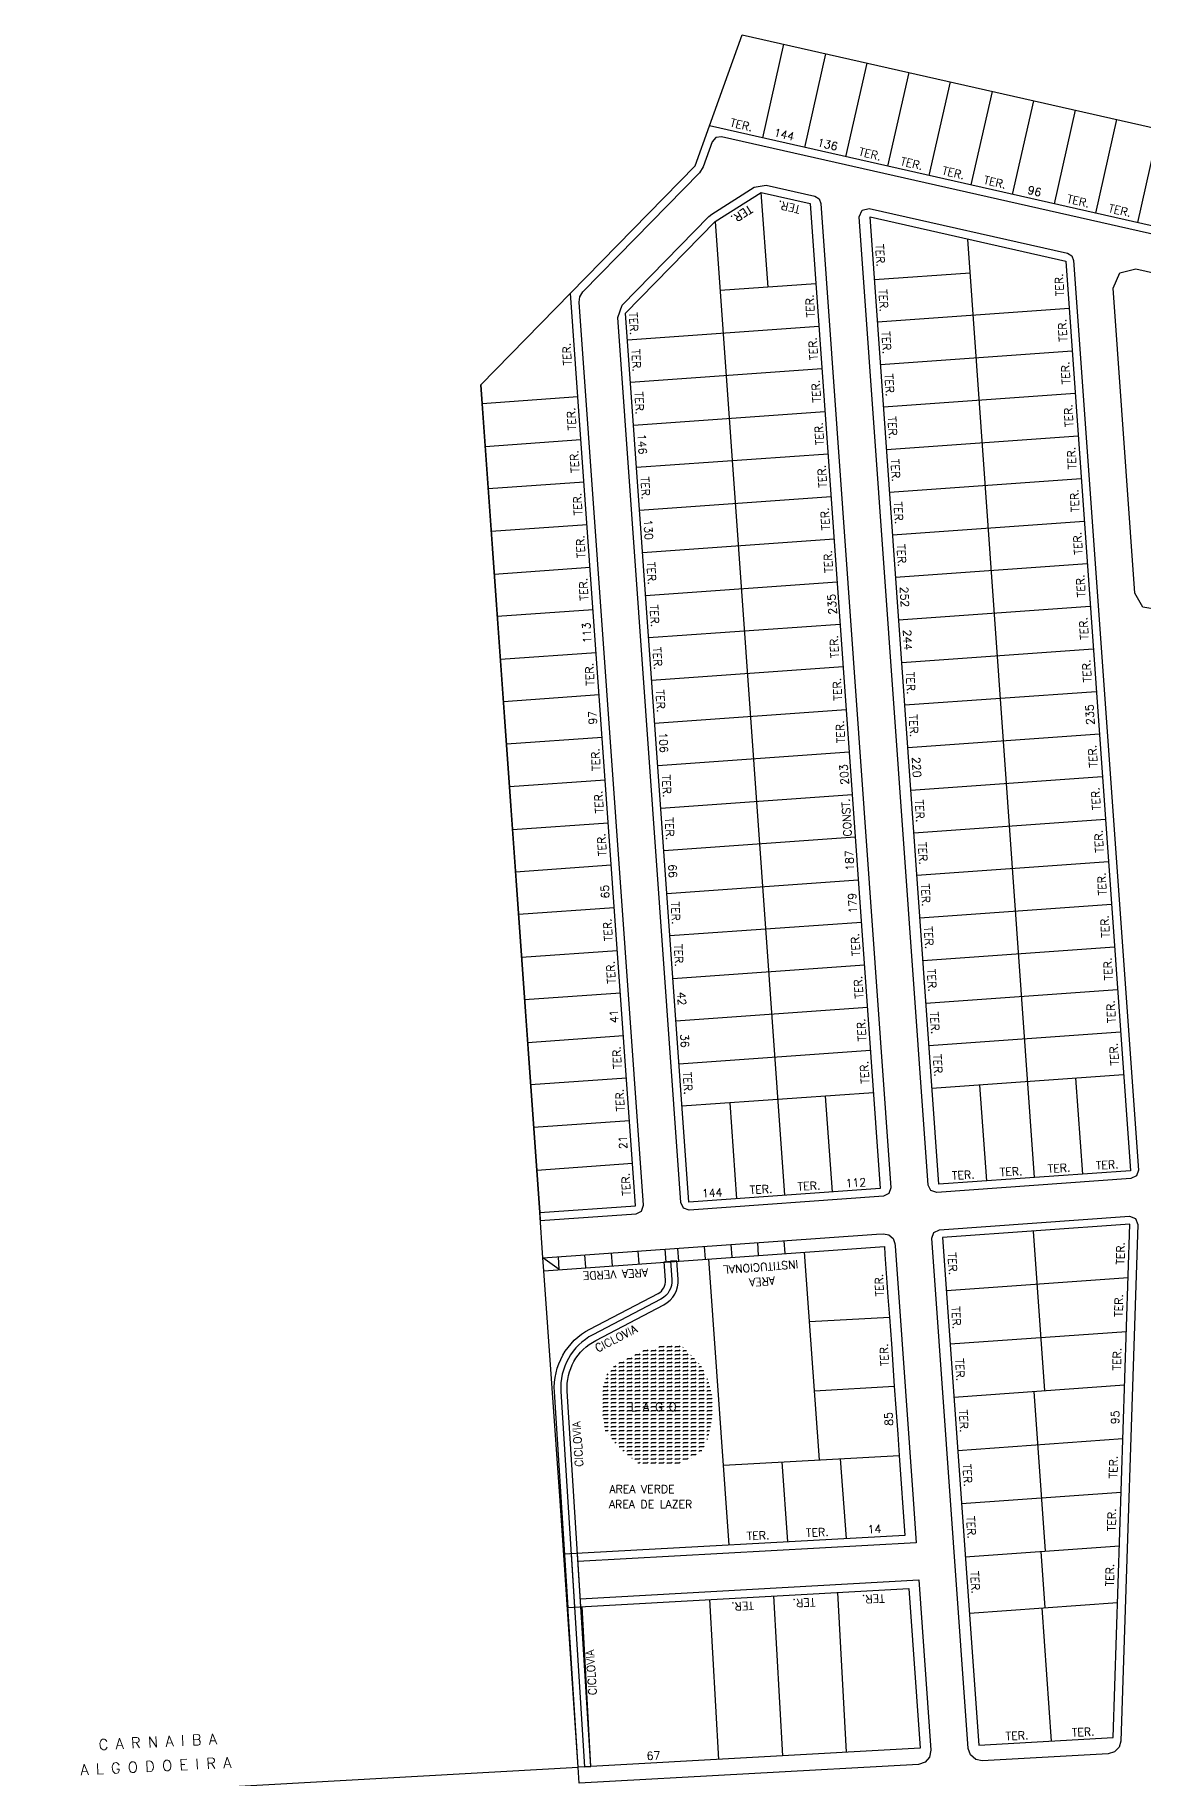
# Model space of a CAD drawing. Extents: x 714896 to 749292, y 8417558 to 8447149.
# Drawn here: x 739673.9 to 739881.7, y 8427999.9 to 8428326.6 of the extents above; entities that cross this region are included whole.
import ezdxf

# ---------------------------------------------------------------- set-up
doc = ezdxf.new("R2010")
doc.units = 0
doc.header["$MEASUREMENT"] = 0
for name, color, linetype in [('LOTE', 7, 'CONTINUOUS'), ('MEIO_FIO', 24, 'CONTINUOUS'), ('NUM-PORTA', 7, 'CONTINUOUS'), ('QUADRA', 6, 'CONTINUOUS'), ('REFERENCIA', 7, 'CONTINUOUS'), ('TEXTO', 7, 'CONTINUOUS')]:
    doc.layers.add(name, color=color, linetype=linetype)
doc.styles.add('ROMANS', font='ROMANS.SHX', dxfattribs={"height": 1.5})

msp = doc.modelspace()

# ---------------------------------------------------------------- hatches: boundary and pattern name
at = {"layer": 'REFERENCIA'}
h = msp.add_hatch(dxfattribs=at)
h.set_pattern_fill('FLEX', color=120, scale=3, style=0)
h.set_pattern_definition([(0, (0, 0), (0, 0.75), [0.75, -0.75]), (45, (0.75, 0), (4e-17, 0.74999999874), [0.1875, -0.685660173, 0.1875, -1.060660173])])
h.paths.add_polyline_path([(739798.83, 8428077.16), (739797.46, 8428078.64), (739795.26, 8428080.82), (739794.04, 8428081.01), (739791.3, 8428080.82), (739788.26, 8428080.11), (739785.42, 8428079.08), (739782.86, 8428077.54), (739781.17, 8428075.55), (739780.27, 8428072.65), (739780.12, 8428069.69), (739780.6, 8428066.77), (739780.79, 8428065.06), (739782.56, 8428062.86), (739784.53, 8428060.83), (739787.07, 8428058.93), (739789.99, 8428058.35), (739792.9, 8428058.51), (739796.27, 8428059.16), (739799.14, 8428061.42), (739800.18, 8428063.84), (739800.59, 8428065.94), (739801.08, 8428069.02), (739801, 8428071.18), (739800.47, 8428073.24), (739799.98, 8428074.91)])
h.paths.add_polyline_path([(739785.5, 8428068.25), (739796.51, 8428068.25), (739796.51, 8428070.65), (739785.5, 8428070.65)], flags=24)

# ---------------------------------------------------------------- linework, layer by layer
at = {"layer": 'LOTE', "color": 7}
for p, q in [((739804.07, 8428043.56), (739800.25, 8428097.19)), ((739820.98, 8428059.52), (739818.21, 8428098.46)), ((739815.05, 8428044.17), (739813.99, 8428059.13)), ((739826.04, 8428044.77), (739824.97, 8428059.74))]:
    msp.add_line(p, q, dxfattribs=at)
for points in [[(739810.36, 8428307.29), (739814.33, 8428324.85)], [(739822.13, 8428323.09), (739818.16, 8428305.53)], [(739825.96, 8428303.77), (739829.93, 8428321.32)], [(739837.74, 8428319.56), (739833.77, 8428302)], [(739841.57, 8428300.24), (739845.54, 8428317.8)], [(739853.34, 8428316.03), (739849.37, 8428298.48)], [(739857.18, 8428296.71), (739861.15, 8428314.27)], [(739868.95, 8428312.51), (739864.98, 8428294.95)], [(739872.78, 8428293.19), (739876.75, 8428310.74)], [(739884.55, 8428308.98), (739880.59, 8428291.42)], [(739811.35, 8428279.33), (739810.09, 8428297.1)], [(739801.46, 8428291.63), (739814.44, 8428109.12)], [(739861.32, 8428112.46), (739848.81, 8428288.35)], [(739820.33, 8428279.97), (739802.38, 8428278.69)], [(739831.3, 8428280.75), (739849.26, 8428282.03)], [(739867.78, 8428275.33), (739831.87, 8428272.77)], [(739784.99, 8428269.44), (739820.9, 8428271.99)], [(739868.35, 8428267.35), (739832.44, 8428264.79)], [(739821.47, 8428264.01), (739785.56, 8428261.46)], [(739868.91, 8428259.37), (739833.01, 8428256.81)], [(739775.72, 8428258.75), (739757.77, 8428257.47)], [(739786.12, 8428253.48), (739822.03, 8428256.03)], [(739758.34, 8428249.49), (739776.29, 8428250.77)], [(739869.48, 8428251.39), (739833.57, 8428248.83)], [(739822.6, 8428248.05), (739786.69, 8428245.5)], [(739870.05, 8428243.41), (739834.14, 8428240.85)], [(739776.86, 8428242.79), (739758.9, 8428241.51)], [(739787.26, 8428237.52), (739823.17, 8428240.07)], [(739777.43, 8428234.81), (739759.47, 8428233.53)], [(739870.62, 8428235.43), (739834.71, 8428232.87)], [(739823.74, 8428232.09), (739787.83, 8428229.54)], [(739760.04, 8428225.55), (739777.99, 8428226.83)], [(739871.19, 8428227.45), (739835.28, 8428224.89)], [(739788.39, 8428221.56), (739824.3, 8428224.11)], [(739778.56, 8428218.85), (739760.61, 8428217.58)], [(739871.75, 8428219.47), (739835.84, 8428216.91)], [(739824.87, 8428216.13), (739788.96, 8428213.58)], [(739761.18, 8428209.6), (739779.13, 8428210.87)], [(739872.32, 8428211.49), (739836.41, 8428208.93)], [(739825.44, 8428208.15), (739789.53, 8428205.6)], [(739779.7, 8428202.89), (739761.74, 8428201.62)], [(739872.89, 8428203.51), (739836.98, 8428200.95)], [(739790.1, 8428197.62), (739826.01, 8428200.17)], [(739780.27, 8428194.91), (739762.31, 8428193.64)], [(739873.46, 8428195.53), (739837.55, 8428192.97)], [(739826.58, 8428192.19), (739790.67, 8428189.64)], [(739874.02, 8428187.55), (739838.12, 8428184.99)], [(739780.83, 8428186.93), (739762.88, 8428185.66)], [(739791.23, 8428181.66), (739827.14, 8428184.21)], [(739763.45, 8428177.68), (739781.4, 8428178.95)], [(739874.59, 8428179.57), (739838.68, 8428177.01)], [(739827.71, 8428176.23), (739791.8, 8428173.68)], [(739875.16, 8428171.59), (739839.25, 8428169.03)], [(739781.97, 8428170.97), (739764.01, 8428169.7)], [(739792.37, 8428165.7), (739828.28, 8428168.25)], [(739782.54, 8428162.99), (739764.58, 8428161.72)], [(739875.73, 8428163.61), (739839.82, 8428161.05)], [(739828.85, 8428160.27), (739792.94, 8428157.72)], [(739765.15, 8428153.74), (739783.1, 8428155.01)], [(739876.3, 8428155.63), (739840.39, 8428153.07)], [(739793.5, 8428149.74), (739829.41, 8428152.29)], [(739783.67, 8428147.03), (739765.72, 8428145.76)], [(739876.86, 8428147.65), (739840.95, 8428145.09)], [(739829.98, 8428144.31), (739794.07, 8428141.76)], [(739766.28, 8428137.78), (739784.24, 8428139.05)], [(739877.43, 8428139.67), (739841.52, 8428137.11)], [(739794.64, 8428133.78), (739830.55, 8428136.33)], [(739784.81, 8428131.07), (739766.85, 8428129.8)], [(739878, 8428131.69), (739842.09, 8428129.13)], [(739852.34, 8428111.82), (739851.07, 8428129.77)], [(739869.02, 8428131.05), (739870.3, 8428113.1)], [(739831.12, 8428128.35), (739795.21, 8428125.8)], [(739804.19, 8428126.44), (739805.46, 8428108.48)], [(739823.42, 8428109.76), (739822.14, 8428127.72)], [(739785.37, 8428123.09), (739767.42, 8428121.82)], [(739767.99, 8428113.84), (739785.94, 8428115.11)], [(739861.03, 8428102.41), (739863.16, 8428072.49)], [(739878.87, 8428093.66), (739844.79, 8428091.23)], [(739819.13, 8428085.45), (739834.11, 8428086.28)], [(739845.5, 8428081.26), (739878.53, 8428083.61)], [(739820.05, 8428072.48), (739835.03, 8428073.31)], [(739846.21, 8428071.28), (739878.2, 8428073.56)], [(739861.17, 8428072.35), (739863.3, 8428042.42)], [(739846.92, 8428061.31), (739877.87, 8428063.51)], [(739803.01, 8428058.52), (739835.96, 8428060.34)], [(739847.62, 8428051.33), (739877.54, 8428053.46)], [(739848.33, 8428041.36), (739877.21, 8428043.41)], [(739862.48, 8428042.36), (739863.23, 8428031.81)], [(739778.15, 8428002.07), (739776.5, 8428032.02)], [(739849.09, 8428030.81), (739876.86, 8428032.78)], [(739862.65, 8428031.77), (739864.43, 8428006.83)]]:
    msp.add_lwpolyline(points, dxfattribs=at)
at = {"layer": 'LOTE', "color": 7, "elevation": 521.77}
for points in [[(739814.11, 8428004.05), (739812.45, 8428034.01)], [(739826.09, 8428004.71), (739824.44, 8428034.67)], [(739802.13, 8428003.39), (739800.47, 8428033.35)]]:
    msp.add_lwpolyline(points, dxfattribs=at)
at = {"layer": 'MEIO_FIO', "ltscale": 0.2}
for points in [[(739800.88, 8428306.55), (739799.19, 8428301.86), (739798.52, 8428300.78), (739786.46, 8428288.45), (739776.67, 8428278.44)], [(739959.19, 8428292.11), (739951.78, 8428275.05), (739951.07, 8428274.3), (739950.07, 8428274.18), (739802.63, 8428307.5), (739801.57, 8428307.36), (739800.88, 8428306.55)], [(739784.03, 8428275.96), (739800.26, 8428292.55), (739800.8, 8428292.99), (739808.76, 8428298.04), (739811.03, 8428298.43), (739820.1, 8428296.38), (739820.91, 8428295.89), (739821.26, 8428295.02), (739834.39, 8428110.54), (739834.03, 8428109.46), (739833, 8428108.94), (739796.59, 8428106.35), (739795.5, 8428106.71), (739794.99, 8428107.74), (739783.19, 8428273.65), (739784.03, 8428275.96)], [(739841.37, 8428111.04), (739828.46, 8428292.51), (739828.97, 8428293.75), (739830.29, 8428294.08), (739867.48, 8428285.67), (739868.29, 8428285.19), (739868.64, 8428284.31), (739880.77, 8428113.84), (739880.41, 8428112.75), (739879.38, 8428112.24), (739842.97, 8428109.65), (739841.88, 8428110.01), (739841.37, 8428111.04)], [(739768.56, 8428105.86), (739768.66, 8428104.36), (739786.62, 8428105.64), (739787.65, 8428106.16), (739788.01, 8428107.24), (739775.96, 8428276.51), (739776.1, 8428277.53), (739776.67, 8428278.44)], [(739843.47, 8428102.67), (739879.09, 8428105.2), (739880.25, 8428104.77), (739880.7, 8428103.65), (739877.5, 8428006.83), (739877.17, 8428005.67), (739876.3, 8428004.78), (739875.14, 8428004.42), (739851.52, 8428003.12), (739850.28, 8428003.36), (739849.31, 8428004.21), (739848.89, 8428005.44), (739842.08, 8428101.06), (739842.45, 8428102.16), (739843.47, 8428102.67)], [(739769.33, 8428094.98), (739769.16, 8428097.38), (739831.7, 8428101.83), (739833, 8428101.92), (739834, 8428101.73), (739834.8, 8428101.04), (739835.13, 8428100.07), (739835.16, 8428099.67), (739836.41, 8428082.1), (739838.54, 8428052.17), (739839.12, 8428044), (739775.73, 8428040.49)], [(739794.4, 8428099.17), (739794.57, 8428096.78)], [(739799.38, 8428099.53), (739799.55, 8428097.14)], [(739804.37, 8428099.88), (739804.54, 8428097.49)], [(739809.36, 8428100.24), (739809.53, 8428097.84)], [(739814.34, 8428100.59), (739814.52, 8428098.2)], [(739772.22, 8428095.19), (739769.16, 8428097.38)], [(739772.22, 8428095.19), (739772.05, 8428097.58)], [(739777.21, 8428095.55), (739777.04, 8428097.94)], [(739782.2, 8428095.9), (739782.03, 8428098.29)], [(739787.18, 8428096.26), (739787.01, 8428098.65)], [(739792, 8428099), (739792.17, 8428096.61)], [(739776.17, 8428033.51), (739839.62, 8428037.01), (739841.89, 8428005.13), (739841.63, 8428003.83), (739840.79, 8428002.87), (739839.53, 8428002.45), (739775.95, 8427998.94)], [(739775.95, 8427998.94), (739775.75, 8428001.94)]]:
    msp.add_lwpolyline(points, dxfattribs=at)
at = {"layer": 'QUADRA'}
for points in [[(739554.76, 8427989.49), (739703.26, 8427997.87), (739775.75, 8428001.94), (739772.4, 8428051.83), (739769.33, 8428094.98), (739769.16, 8428097.38), (739768.56, 8428105.86), (739757.52, 8428261), (739774.34, 8428278.2), (739797.67, 8428302.06), (739800.37, 8428309.55), (739806.52, 8428326.62)], [(739806.52, 8428326.62), (739957.7, 8428292.45)]]:
    msp.add_lwpolyline(points, dxfattribs=at)
for points in [[(739950.4, 8428275.64), (739800.37, 8428309.55), (739806.52, 8428326.62), (739957.7, 8428292.45), (739950.4, 8428275.64)], [(739801.46, 8428291.63), (739810.09, 8428297.1), (739819.26, 8428295.03), (739832.39, 8428110.4), (739796.49, 8428107.84), (739784.63, 8428274.43), (739801.46, 8428291.63)], [(739879.28, 8428113.73), (739843.37, 8428111.18), (739830.47, 8428292.5), (739867.15, 8428284.21), (739879.28, 8428113.73)], [(739880.1, 8428221.98), (739876.03, 8428279.11), (739877.27, 8428282.04), (739880.29, 8428282.77), (739906.59, 8428276.83), (739908.93, 8428275.02), (739909.03, 8428272.02), (739886.8, 8428220.83), (739884.53, 8428218.85), (739881.59, 8428219.35), (739880.1, 8428221.98)], [(739768.56, 8428105.86), (739786.51, 8428107.13), (739775.72, 8428258.75), (739774.34, 8428278.2), (739757.52, 8428261), (739757.77, 8428257.47), (739768.56, 8428105.86)], [(739879.2, 8428103.7), (739844.08, 8428101.21), (739850.84, 8428006.08), (739876.02, 8428007.47), (739879.2, 8428103.7)], [(739773.07, 8428041.85), (739772.4, 8428051.83), (739769.33, 8428094.98), (739833.17, 8428099.53), (739833.27, 8428098.03), (739833.65, 8428092.74), (739833.84, 8428090.02), (739834.11, 8428086.28), (739834.47, 8428081.29), (739835.03, 8428073.31), (739835.32, 8428069.21), (739835.67, 8428064.34), (739835.96, 8428060.34), (739837.02, 8428045.38)], [(739837.73, 8428035.41), (739837.73, 8428035.41), (739839.86, 8428005.48), (739778.15, 8428002.07), (739775.75, 8428001.94), (739773.74, 8428031.87), (739837.73, 8428035.41)]]:
    msp.add_lwpolyline(points, close=True, dxfattribs=at)
at = {"layer": 'REFERENCIA', "color": 1}
for points in [[(739773.86, 8428031.88), (739771.32, 8428072.27, -0.296237), (739777.95, 8428084.04), (739790.74, 8428090.72, 0.299318), (739792.12, 8428093.22), (739791.87, 8428096.66), (739793.06, 8428096.75), (739793.32, 8428093.31, -0.299318), (739791.29, 8428089.66), (739778.51, 8428082.98, 0.296237), (739772.52, 8428072.35), (739775.06, 8428031.94)], [(739776.26, 8428032.01), (739773.71, 8428072.42, -0.296237), (739779.06, 8428081.91), (739791.85, 8428088.6, 0.299318), (739794.52, 8428093.4), (739794.26, 8428096.84), (739793.06, 8428096.75), (739793.32, 8428093.31, -0.299318), (739791.29, 8428089.66), (739778.51, 8428082.98, 0.296237), (739772.52, 8428072.35), (739775.06, 8428031.94)], [(739776.26, 8428032.01), (739773.71, 8428072.42, -0.296237), (739779.06, 8428081.91), (739791.85, 8428088.6, 0.299318), (739794.52, 8428093.4), (739794.26, 8428096.84), (739793.06, 8428096.75), (739793.32, 8428093.31, -0.299318), (739791.29, 8428089.66), (739778.51, 8428082.98, 0.296237), (739772.52, 8428072.35), (739775.06, 8428031.94)], [(739776.26, 8428032.01), (739773.71, 8428072.42, -0.296237), (739779.06, 8428081.91), (739791.85, 8428088.6, 0.299318), (739794.52, 8428093.4), (739794.26, 8428096.84), (739793.06, 8428096.75), (739793.32, 8428093.31, -0.299318), (739791.29, 8428089.66), (739778.51, 8428082.98, 0.296237), (739772.52, 8428072.35), (739775.06, 8428031.94)], [(739776.26, 8428032.01), (739773.71, 8428072.42, -0.296237), (739779.06, 8428081.91), (739791.85, 8428088.6, 0.299318), (739794.52, 8428093.4), (739794.26, 8428096.84), (739793.06, 8428096.75), (739793.32, 8428093.31, -0.299318), (739791.29, 8428089.66), (739778.51, 8428082.98, 0.296237), (739772.52, 8428072.35), (739775.06, 8428031.94)], [(739776.26, 8428032.01), (739773.71, 8428072.42, -0.296237), (739779.06, 8428081.91), (739791.85, 8428088.6, 0.299318), (739794.52, 8428093.4), (739794.26, 8428096.84), (739793.06, 8428096.75), (739793.32, 8428093.31, -0.299318), (739791.29, 8428089.66), (739778.51, 8428082.98, 0.296237), (739772.52, 8428072.35), (739775.06, 8428031.94)], [(739776.26, 8428032.01), (739773.71, 8428072.42, -0.296237), (739779.06, 8428081.91), (739791.85, 8428088.6, 0.299318), (739794.52, 8428093.4), (739794.26, 8428096.84), (739793.06, 8428096.75), (739793.32, 8428093.31, -0.299318), (739791.29, 8428089.66), (739778.51, 8428082.98, 0.296237), (739772.52, 8428072.35), (739775.06, 8428031.94)], [(739776.26, 8428032.01), (739773.71, 8428072.42, -0.296237), (739779.06, 8428081.91), (739791.85, 8428088.6, 0.299318), (739794.52, 8428093.4), (739794.26, 8428096.84), (739793.06, 8428096.75), (739793.32, 8428093.31, -0.299318), (739791.29, 8428089.66), (739778.51, 8428082.98, 0.296237), (739772.52, 8428072.35), (739775.06, 8428031.94)], [(739776.26, 8428032.01), (739773.71, 8428072.42, -0.296237), (739779.06, 8428081.91), (739791.85, 8428088.6, 0.299318), (739794.52, 8428093.4), (739794.26, 8428096.84), (739793.06, 8428096.75), (739793.32, 8428093.31, -0.299318), (739791.29, 8428089.66), (739778.51, 8428082.98, 0.296237), (739772.52, 8428072.35), (739775.06, 8428031.94)], [(739776.26, 8428032.01), (739773.71, 8428072.42, -0.296237), (739779.06, 8428081.91), (739791.85, 8428088.6, 0.299318), (739794.52, 8428093.4), (739794.26, 8428096.84), (739793.06, 8428096.75), (739793.32, 8428093.31, -0.299318), (739791.29, 8428089.66), (739778.51, 8428082.98, 0.296237), (739772.52, 8428072.35), (739775.06, 8428031.94)], [(739775.75, 8428001.94), (739773.23, 8428041.86, -0.296237)], [(739776.95, 8428002.01), (739778.15, 8428002.08), (739775.63, 8428041.99, -0.296237)]]:
    msp.add_lwpolyline(points, format="xyb", dxfattribs=at)
for points in [[(739774.43, 8428041.92), (739776.95, 8428002.01), (739775.75, 8428001.94)], [(739774.43, 8428041.92), (739776.95, 8428002.01)]]:
    msp.add_lwpolyline(points, dxfattribs=at)

# ---------------------------------------------------------------- texts
at = {"layer": 'NUM-PORTA', "style": 'ROMANS'}
for s, rotation, p in [('144', 346.6369, (739812.33, 8428307.64)), ('136', 346.6369, (739820.46, 8428305.8)), ('96', 346.6369, (739859.89, 8428296.89)), ('146', 273.08, (739786.93, 8428251.79)), ('130', 273.08, (739788.07, 8428235.76)), ('235', 94.0164, (739824.24, 8428218.02)), ('252', 273.08, (739836.09, 8428223.14)), ('113', 92.9034, (739778.22, 8428212.65)), ('244', 273.08, (739836.66, 8428215.09)), ('235', 93.08, (739872.55, 8428197.32)), ('97', 92.9034, (739779.3, 8428197.38)), ('106', 273.08, (739790.91, 8428195.86)), ('220', 273.08, (739838.36, 8428191.22)), ('203', 94.0164, (739826.51, 8428186.1)), ('187', 93.08, (739827.48, 8428169.97)), ('66', 273.08, (739792.67, 8428171.13)), ('65', 92.9034, (739781.62, 8428164.77)), ('179', 93.08, (739828.05, 8428161.99)), ('42', 273.08, (739794.37, 8428147.22)), ('41', 92.9034, (739783.29, 8428141.42)), ('36', 273.08, (739794.93, 8428139.32)), ('21', 92.9034, (739784.97, 8428117.8)), ('112', 3.08, (739825.92, 8428110.63)), ('144', 3.08, (739798.99, 8428108.72)), ('85', 92.399, (739834.78, 8428065.93)), ('95', 88.9255, (739877.14, 8428066.19)), ('14', 2.399, (739830.06, 8428045.74)), ('67', 2.399, (739788.62, 8428003.28))]:
    msp.add_text(s, height=1.5, rotation=rotation, dxfattribs=at).set_placement(p)
at = {"layer": 'TEXTO', "style": 'ROMANS'}
for s, height, rotation, p in [('TER.', 1.5, 346.6369, (739804.13, 8428309.49)), ('TER.', 1.5, 346.6369, (739828.26, 8428304.04)), ('TER.', 1.5, 346.6369, (739836.07, 8428302.27)), ('TER.', 1.5, 346.6369, (739843.87, 8428300.51)), ('TER.', 1.5, 346.6369, (739851.67, 8428298.75)), ('TER.', 1.5, 166.7213, (739817.51, 8428294.59)), ('TER.', 1.5, 346.6369, (739867.28, 8428295.22)), ('TER.', 1.5, 212.1582, (739807.81, 8428294.76)), ('TER.', 1.5, 346.6369, (739875.08, 8428293.46)), ('TER.', 1.5, 273.08, (739831.52, 8428287.34)), ('TER.', 1.5, 273.08, (739832.12, 8428278.9)), ('TER.', 1.5, 93.08, (739866.83, 8428277.69)), ('TER.', 1.5, 93.08, (739820.1, 8428273.71)), ('TER.', 1.5, 273.08, (739785.31, 8428274.58)), ('TER.', 1.5, 93.08, (739867.44, 8428269.14)), ('TER.', 1.5, 93.08, (739820.67, 8428265.73)), ('TER.', 1.5, 273.08, (739832.68, 8428271.02)), ('TER.', 1.5, 92.9034, (739774.52, 8428264.69)), ('TER.', 1.5, 273.08, (739785.8, 8428267.68)), ('TER.', 1.5, 273.08, (739833.25, 8428263.04)), ('TER.', 1.5, 93.08, (739868, 8428261.16)), ('TER.', 1.5, 273.08, (739786.37, 8428259.7)), ('TER.', 1.5, 93.08, (739821.24, 8428257.75)), ('TER.', 1.5, 92.9034, (739775.38, 8428252.54)), ('TER.', 1.5, 93.08, (739868.57, 8428253.18)), ('TER.', 1.5, 93.08, (739821.81, 8428249.77)), ('TER.', 1.5, 273.08, (739833.82, 8428255.06)), ('TER.', 1.5, 92.9034, (739775.95, 8428244.56)), ('TER.', 1.5, 273.08, (739834.39, 8428247.08)), ('TER.', 1.5, 93.08, (739869.14, 8428245.2)), ('TER.', 1.5, 273.08, (739787.5, 8428243.74)), ('TER.', 1.5, 93.08, (739822.37, 8428241.79)), ('TER.', 1.5, 92.9034, (739776.52, 8428236.58)), ('TER.', 1.5, 93.08, (739869.71, 8428237.22)), ('TER.', 1.5, 93.08, (739822.94, 8428233.81)), ('TER.', 1.5, 273.08, (739834.95, 8428239.1)), ('TER.', 1.5, 93.08, (739870.28, 8428229.24)), ('TER.', 1.5, 92.9034, (739777.08, 8428228.6)), ('TER.', 1.5, 273.08, (739835.52, 8428231.12)), ('TER.', 1.5, 273.08, (739788.64, 8428227.78)), ('TER.', 1.5, 93.08, (739823.51, 8428225.83)), ('TER.', 1.5, 92.9034, (739777.65, 8428220.62)), ('TER.', 1.5, 93.08, (739870.84, 8428221.26)), ('TER.', 1.5, 273.08, (739789.21, 8428219.8)), ('TER.', 1.5, 93.08, (739871.41, 8428213.28)), ('TER.', 1.5, 93.08, (739824.64, 8428209.87)), ('TER.', 1.5, 273.08, (739789.78, 8428211.82)), ('TER.', 1.5, 92.9034, (739778.79, 8428204.67)), ('TER.', 1.5, 273.08, (739837.22, 8428207.18)), ('TER.', 1.5, 93.08, (739871.98, 8428205.3)), ('TER.', 1.5, 273.08, (739790.34, 8428203.84)), ('TER.', 1.5, 93.08, (739825.21, 8428201.89)), ('TER.', 1.5, 93.08, (739825.78, 8428193.91)), ('TER.', 1.5, 273.08, (739837.79, 8428199.2)), ('TER.', 1.5, 92.9034, (739779.92, 8428188.71)), ('TER.', 1.5, 93.08, (739873.11, 8428189.34)), ('TER.', 1.5, 273.08, (739791.48, 8428187.88)), ('TER.', 1.5, 92.9034, (739780.49, 8428180.73)), ('TER.', 1.5, 93.08, (739873.68, 8428181.36)), ('CONST.', 1.5, 93.08, (739827.03, 8428176.39)), ('TER.', 1.5, 273.08, (739838.93, 8428183.24)), ('TER.', 1.5, 273.08, (739792.05, 8428179.9)), ('TER.', 1.5, 92.9034, (739781.06, 8428172.75)), ('TER.', 1.5, 273.08, (739839.5, 8428175.26)), ('TER.', 1.5, 93.08, (739874.25, 8428173.38)), ('TER.', 1.5, 93.08, (739874.82, 8428165.4)), ('TER.', 1.5, 273.08, (739840.05, 8428167.45)), ('TER.', 1.5, 273.08, (739793.17, 8428164.12)), ('TER.', 1.5, 93.08, (739875.39, 8428157.42)), ('TER.', 1.5, 92.9034, (739782.19, 8428156.79)), ('TER.', 1.5, 93.08, (739828.62, 8428154.01)), ('TER.', 1.5, 273.08, (739840.62, 8428159.47)), ('TER.', 1.5, 273.08, (739793.74, 8428156.14)), ('TER.', 1.5, 92.9034, (739782.76, 8428148.81)), ('TER.', 1.5, 273.08, (739841.19, 8428151.49)), ('TER.', 1.5, 93.08, (739875.95, 8428149.44)), ('TER.', 1.5, 93.08, (739829.19, 8428146.03)), ('TER.', 1.5, 93.08, (739876.52, 8428141.46)), ('TER.', 1.5, 93.08, (739829.75, 8428138.05)), ('TER.', 1.5, 273.08, (739841.75, 8428143.51)), ('TER.', 1.5, 92.9034, (739783.9, 8428132.85)), ('TER.', 1.5, 273.08, (739842.32, 8428135.53)), ('TER.', 1.5, 93.08, (739877.09, 8428133.48)), ('TER.', 1.5, 273.08, (739795.44, 8428132.2)), ('TER.', 1.5, 93.08, (739830.32, 8428130.07)), ('TER.', 1.5, 92.9034, (739784.46, 8428124.87)), ('TER.', 1.5, 3.08, (739872.86, 8428113.97)), ('TER.', 1.5, 93.08, (739785.59, 8428109.09)), ('TER.', 1.5, 3.08, (739845.87, 8428112.05)), ('TER.', 1.5, 3.08, (739854.85, 8428112.69)), ('TER.', 1.5, 3.08, (739863.83, 8428113.33)), ('TER.', 1.5, 3.08, (739807.97, 8428109.36)), ('TER.', 1.5, 3.08, (739816.95, 8428110)), ('TER.', 1.5, 88.9255, (739878.13, 8428096.11)), ('INSTITUCIONAL', 1.5, 184.3925, (739816.97, 8428096.95)), ('TER.', 1.5, 273.0361, (739845.07, 8428098.35)), ('AREA VERDE', 1.5, 182.8869, (739788.8, 8428095.37)), ('AREA', 1.5, 184.3925, (739812.6, 8428093.88)), ('TER.', 1.5, 92.399, (739833.05, 8428090.18)), ('TER.', 1.5, 88.9255, (739877.8, 8428086.32)), ('TER.', 1.5, 273.0361, (739845.79, 8428088.24)), ('CICLOVIA', 1.5, 27.1829, (739779.41, 8428079.66)), ('TER.', 1.5, 92.399, (739833.98, 8428077.12)), ('TER.', 1.5, 88.9255, (739877.47, 8428076.27)), ('TER.', 1.5, 273.0361, (739846.48, 8428078.49)), ('CICLOVIA', 1.5, 93.9146, (739776.72, 8428058.27)), ('TER.', 1.5, 273.0361, (739847.17, 8428068.88)), ('TER.', 1.5, 88.9255, (739876.8, 8428056.03)), ('TER.', 1.5, 273.0361, (739847.89, 8428058.72)), ('TER.', 1.5, 88.9255, (739876.48, 8428046.15)), ('TER.', 1.5, 273.0361, (739848.58, 8428048.93)), ('TER.', 1.5, 2.399, (739807.4, 8428044.49)), ('TER.', 1.5, 2.399, (739818.5, 8428045.1)), ('TER.', 1.5, 273.0361, (739849.32, 8428038.62)), ('TER.', 1.5, 88.9255, (739876.14, 8428035.81)), ('TER.', 1.5, 182.399, (739833.17, 8428034.32)), ('TER.', 1.5, 182.399, (739808.66, 8428032.96)), ('TER.', 1.5, 182.399, (739820.19, 8428033.6)), ('CICLOVIA', 1.5, 93.9146, (739779.26, 8428015.47)), ('C A R N A I B A', 2, 2.8018, (739685.93, 8428005.15)), ('TER.', 1.5, 2.399, (739855.94, 8428006.99)), ('TER.', 1.5, 2.399, (739868.34, 8428007.68)), ('A L G O D O E I R A', 2, 2.8018, (739682.49, 8428000.45))]:
    msp.add_text(s, height=height, rotation=rotation, dxfattribs=at).set_placement(p)
for s, height, p in [('L A G O', 1.6, (739785.6, 8428068.65)), ('AREA VERDE', 1.5, (739781.62, 8428053.31)), ('AREA DE LAZER', 1.5, (739781.53, 8428050.45))]:
    msp.add_text(s, height=height, dxfattribs=at).set_placement(p)

doc.saveas('drawing.dxf')
